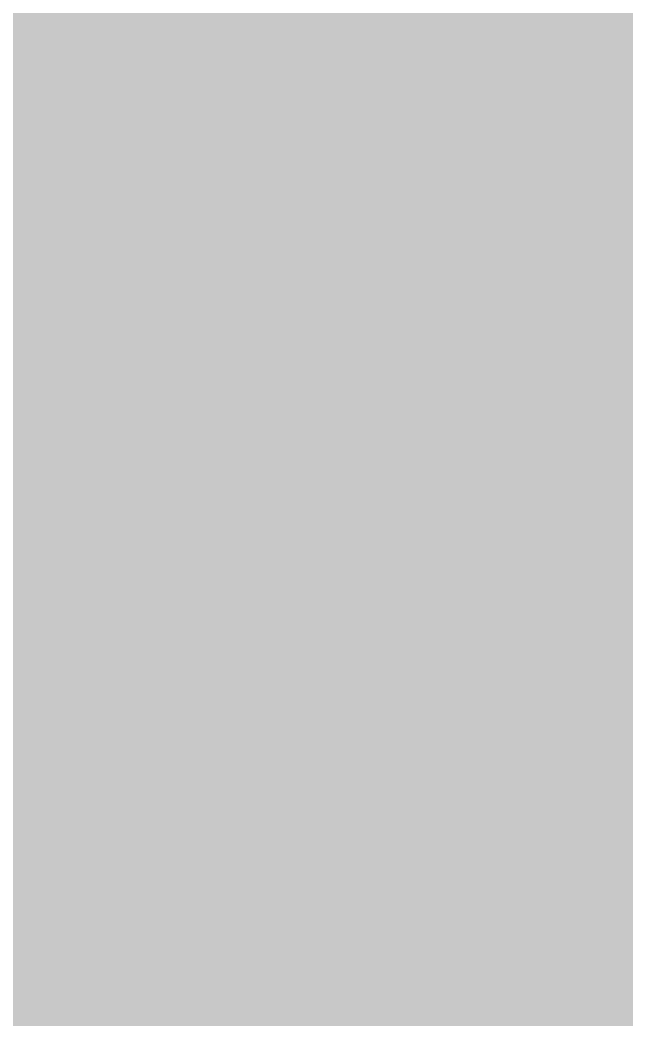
# Model space of a CAD drawing. Header units: millimetres. Extents: x -0.5 to 77.7, y -66.2 to -6.
# Drawn here: x 47.6052 to 47.7387, y -22.9543 to -22.7343 of the extents above; entities that cross this region are included whole.
import ezdxf

# ---------------------------------------------------------------- set-up
doc = ezdxf.new("R2010")
doc.units = ezdxf.units.MM
doc.header["$MEASUREMENT"] = 0
for name, color, linetype, true_color in [('Inner1', 7, 'Continuous', 0x999966), ('Inner2', 7, 'Continuous', 0x008000), ('Top-Silkscreen-Layer', 7, 'Continuous', 0xffcc00)]:
    doc.layers.add(name, color=color, linetype=linetype, true_color=true_color)

msp = doc.modelspace()

# ---------------------------------------------------------------- hatches: boundary and pattern name
at = {"layer": 'Inner1'}
msp.add_hatch(color=256, dxfattribs=at).paths.add_polyline_path([(77.23901, -6.45415), (77.23901, -65.68199), (-0.02286, -65.68199), (-0.02286, -6.45415)])
at = {"layer": 'Top-Silkscreen-Layer'}
for points in [[(47.72005, -22.76271), (47.7241, -22.83511), (47.77976, -22.81701), (47.7937, -22.79698), (47.7773, -22.77704), (47.7609, -22.75709), (47.74575, -22.75746)], [(47.61897, -22.7761), (47.61904, -22.82568), (47.67092, -22.77693), (47.66287, -22.76283), (47.64635, -22.76283)], [(47.63199, -22.87811), (47.61612, -22.89748), (47.60783, -22.91198), (47.61908, -22.92942), (47.63032, -22.94687), (47.64787, -22.94517), (47.66541, -22.94346), (47.67022, -22.92769)], [(47.71921, -22.88071), (47.7081, -22.88964), (47.7081, -22.91192), (47.7081, -22.93421), (47.71921, -22.94314), (47.77591, -22.92843), (47.78335, -22.91192), (47.77591, -22.89541)]]:
    msp.add_hatch(color=256, dxfattribs=at).paths.add_polyline_path(points)

# ---------------------------------------------------------------- linework, layer by layer
at = {"layer": 'Inner2', "const_width": 0.4}
msp.add_lwpolyline([(37.46507, -22.98705), (51.6891, -22.98705)], dxfattribs=at)
at = {"layer": 'Top-Silkscreen-Layer', "const_width": 0.254}
for points in [[(47.60163, -22.59128), (47.6158, -22.60824), (47.6776, -22.6028), (47.69876, -22.58039), (47.70165, -22.58989), (47.71962, -22.61783), (47.7347, -22.63625), (47.72208, -22.64176), (47.70309, -22.68621), (47.70309, -22.70613), (47.71921, -22.72301), (47.77536, -22.71659), (47.7974, -22.69329), (47.80286, -22.70499), (47.82098, -22.73121), (47.82091, -22.75709), (47.80173, -22.79712), (47.80173, -22.81975), (47.81803, -22.84103), (47.83432, -22.86231), (47.82496, -22.86972), (47.80318, -22.91071), (47.82524, -22.9552), (47.83888, -22.96332), (47.85559, -22.9553), (47.88099, -22.93212)], [(47.47244, -22.64488), (47.45761, -22.63609), (47.47535, -22.61574), (47.4931, -22.58736), (47.50519, -22.59385), (47.55048, -22.6272), (47.58583, -22.54349)], [(47.41567, -22.61382), (47.4342, -22.63559), (47.4224, -22.64273)], [(47.86813, -22.75998), (47.85273, -22.75085), (47.86325, -22.73391), (47.87828, -22.71695)], [(47.46883, -22.83366), (47.48559, -22.82248), (47.48712, -22.7988), (47.48863, -22.77513), (47.4697, -22.76038), (47.45693, -22.74562), (47.46309, -22.73723)], [(47.88141, -22.89713), (47.86102, -22.87096), (47.84886, -22.86461), (47.86723, -22.84188)]]:
    msp.add_lwpolyline(points, dxfattribs=at)
for points in [[(47.8074, -22.61655), (47.8177, -22.63657), (47.80655, -22.65037), (47.7954, -22.66417), (47.77471, -22.65015), (47.75401, -22.63613), (47.7648, -22.62301), (47.79635, -22.59671)], [(47.61869, -22.65244), (47.65269, -22.72566), (47.68809, -22.68099)], [(47.52156, -22.64643), (47.51537, -22.71435), (47.57184, -22.71702), (47.58809, -22.70566), (47.58809, -22.68811)], [(47.61897, -22.7761), (47.61904, -22.82568), (47.67092, -22.77693), (47.66287, -22.76283), (47.64635, -22.76283)], [(48.02329, -23.23413), (48.05699, -23.28146), (48.03968, -23.22158)], [(47.51894, -22.76623), (47.50756, -22.77537), (47.50908, -22.79863), (47.5106, -22.82189), (47.5241, -22.83342), (47.53761, -22.84493), (47.55389, -22.83957), (47.57945, -22.81602), (47.58872, -22.79782), (47.58344, -22.78651)], [(47.72005, -22.76271), (47.7241, -22.83511), (47.77976, -22.81701), (47.7937, -22.79698), (47.7773, -22.77704), (47.7609, -22.75709), (47.74575, -22.75746)], [(47.3256, -22.87863), (47.30817, -22.9158), (47.3081, -22.93402), (47.32127, -22.94591), (47.37348, -22.94104)], [(47.63199, -22.87811), (47.61612, -22.89748), (47.60783, -22.91198), (47.61908, -22.92942), (47.63032, -22.94687), (47.64787, -22.94517), (47.66541, -22.94346), (47.67022, -22.92769)], [(47.42127, -22.99835), (47.42036, -23.05267), (47.47273, -23.05164)], [(47.41921, -22.88071), (47.4081, -22.88964), (47.4081, -22.91192), (47.4081, -22.93421), (47.41921, -22.94314), (47.44887, -22.95206), (47.46741, -22.95206), (47.47776, -22.93541)], [(47.51919, -22.88478), (47.51967, -22.9396), (47.57607, -22.92808), (47.58366, -22.91123), (47.57438, -22.89294), (47.56511, -22.87465), (47.5477, -22.87295), (47.53028, -22.87124)], [(47.73327, -22.99073), (47.70843, -23.02661), (47.76533, -23.05554)], [(47.71921, -22.88071), (47.7081, -22.88964), (47.7081, -22.91192), (47.7081, -22.93421), (47.71921, -22.94314), (47.77591, -22.92843), (47.78335, -22.91192), (47.77591, -22.89541)], [(47.6231, -23.00941), (47.61241, -23.02661), (47.6231, -23.04381), (47.66571, -23.04728)], [(47.91921, -22.9954), (47.9081, -23.00432), (47.9081, -23.02661), (47.9081, -23.04889), (47.91921, -23.05782), (47.97266, -23.04226)], [(47.52565, -23.00128), (47.51309, -23.02661), (47.52565, -23.05195), (47.53821, -23.06748), (47.5494, -23.06363), (47.57476, -23.02661), (47.5494, -22.98958), (47.53821, -22.98574)], [(47.81935, -22.99238), (47.80732, -23.01065), (47.84535, -23.06557), (47.8651, -23.06388), (47.87438, -23.04559), (47.88366, -23.0273), (47.87607, -23.01045)], [(47.53405, -23.10557), (47.52027, -23.12481), (47.51266, -23.14169), (47.52341, -23.15901), (47.53417, -23.17634), (47.54973, -23.17458), (47.56528, -23.17284), (47.56994, -23.15408)]]:
    msp.add_lwpolyline(points, close=True, dxfattribs=at)

doc.saveas('drawing.dxf')
